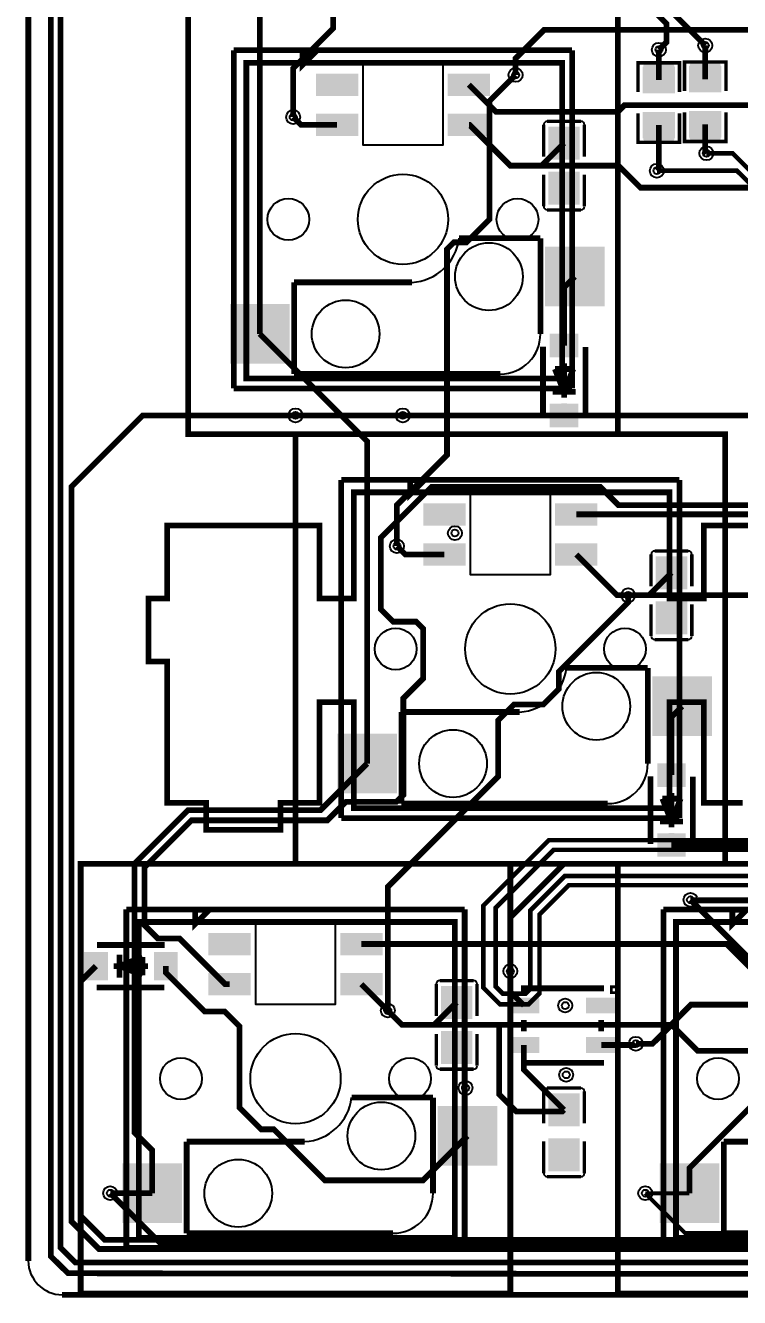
# Model space of a CAD drawing. Header units: millimetres. Extents: x 5 to 320, y -126 to -29.
# Drawn here: x 4.7 to 36.4, y -126.4 to -70 of the extents above; entities that cross this region are included whole.
import ezdxf

# ---------------------------------------------------------------- set-up
doc = ezdxf.new("R2010")
doc.units = ezdxf.units.MM
for name, color, linetype, true_color in [('BoardOutLine', 7, 'Continuous', 0xff00ff), ('BottomLayer', 7, 'Continuous', 0x0000ff), ('BottomPasteMaskLayer', 7, 'Continuous', 0x800000), ('BottomSilkLayer', 7, 'Continuous', 0x66cc33), ('BottomSolderMaskLayer', 7, 'Continuous', 0xaa00ff), ('Document', 7, 'Continuous', 0xffffff), ('Hole', 7, 'Continuous', 0x222222), ('Multi-Layer', 7, 'Continuous', 0xc0c0c0), ('TopLayer', 7, 'Continuous', 0xff0000), ('TopSilkLayer', 7, 'Continuous', 0xffcc00)]:
    doc.layers.add(name, color=color, linetype=linetype, true_color=true_color)

msp = doc.modelspace()

# ---------------------------------------------------------------- hatches: boundary and pattern name
at = {"layer": 'BottomLayer'}
for points in [[(17.622, -72.17), (19.4, -72.17), (19.4, -73.059), (17.622, -73.059)], [(23.464, -72.17), (25.242, -72.17), (25.242, -73.059), (23.464, -73.059)], [(32.087, -72.973), (33.464, -72.973), (33.464, -71.84), (32.087, -71.84)], [(35.523, -72.935), (34.146, -72.935), (34.146, -71.803), (35.523, -71.803)], [(32.087, -73.84), (33.464, -73.84), (33.464, -74.973), (32.087, -74.973)], [(35.523, -73.803), (34.146, -73.803), (34.146, -74.935), (35.523, -74.935)], [(17.622, -73.948), (19.4, -73.948), (19.4, -74.837), (17.622, -74.837)], [(23.464, -73.948), (25.242, -73.948), (25.242, -74.837), (23.464, -74.837)], [(29.251, -75.907), (27.901, -75.907), (27.901, -74.497), (29.251, -74.497)], [(29.251, -76.497), (27.901, -76.497), (27.901, -77.907), (29.251, -77.907)], [(27.782, -79.853), (30.322, -79.853), (30.322, -82.393), (27.782, -82.393)], [(13.812, -82.393), (16.352, -82.393), (16.352, -84.933), (13.812, -84.933)], [(29.176, -84.677), (29.176, -83.677), (27.976, -83.677), (27.976, -84.677)], [(29.176, -87.777), (29.176, -86.777), (27.976, -86.777), (27.976, -87.777)], [(22.384, -91.22), (24.162, -91.22), (24.162, -92.109), (22.384, -92.109)], [(28.226, -91.22), (30.004, -91.22), (30.004, -92.109), (28.226, -92.109)], [(22.384, -92.998), (24.162, -92.998), (24.162, -93.887), (22.384, -93.887)], [(28.226, -92.998), (30.004, -92.998), (30.004, -93.887), (28.226, -93.887)], [(34.013, -94.957), (32.663, -94.957), (32.663, -93.547), (34.013, -93.547)], [(34.013, -95.547), (32.663, -95.547), (32.663, -96.957), (34.013, -96.957)], [(32.544, -98.904), (35.084, -98.904), (35.084, -101.444), (32.544, -101.444)], [(18.574, -101.444), (21.114, -101.444), (21.114, -103.984), (18.574, -103.984)], [(33.938, -103.728), (33.938, -102.728), (32.738, -102.728), (32.738, -103.728)], [(33.938, -106.827), (33.938, -105.827), (32.738, -105.827), (32.738, -106.827)], [(12.859, -110.27), (14.637, -110.27), (14.637, -111.159), (12.859, -111.159)], [(18.701, -110.27), (20.479, -110.27), (20.479, -111.159), (18.701, -111.159)], [(7.323, -112.292), (8.323, -112.292), (8.323, -111.092), (7.323, -111.092)], [(10.423, -112.292), (11.423, -112.292), (11.423, -111.092), (10.423, -111.092)], [(12.859, -112.048), (14.637, -112.048), (14.637, -112.937), (12.859, -112.937)], [(18.701, -112.048), (20.479, -112.048), (20.479, -112.937), (18.701, -112.937)], [(24.488, -114.008), (23.138, -114.008), (23.138, -112.598), (24.488, -112.598)], [(26.148, -113.767), (27.448, -113.767), (27.448, -113.117), (26.148, -113.117)], [(29.577, -113.767), (30.877, -113.767), (30.877, -113.117), (29.577, -113.117)], [(24.488, -114.598), (23.138, -114.598), (23.138, -116.008), (24.488, -116.008)], [(26.148, -115.517), (27.448, -115.517), (27.448, -114.867), (26.148, -114.867)], [(29.577, -115.517), (30.877, -115.517), (30.877, -114.867), (29.577, -114.867)], [(27.901, -118.77), (29.251, -118.77), (29.251, -117.36), (27.901, -117.36)], [(23.019, -117.954), (25.559, -117.954), (25.559, -120.494), (23.019, -120.494)], [(27.901, -119.36), (29.251, -119.36), (29.251, -120.77), (27.901, -120.77)], [(9.049, -120.494), (11.589, -120.494), (11.589, -123.034), (9.049, -123.034)], [(32.862, -120.494), (35.402, -120.494), (35.402, -123.034), (32.862, -123.034)]]:
    msp.add_hatch(color=256, dxfattribs=at).paths.add_polyline_path(points)
at = {"layer": 'BottomPasteMaskLayer'}
for points in [[(17.622, -72.17), (19.4, -72.17), (19.4, -73.059), (17.622, -73.059)], [(23.464, -72.17), (25.242, -72.17), (25.242, -73.059), (23.464, -73.059)], [(32.135, -72.957), (32.555, -72.957), (32.555, -72.512), (33.005, -72.512), (33.005, -72.952), (33.415, -72.957), (33.465, -72.907), (33.465, -71.757), (33.415, -71.707), (32.135, -71.707), (32.085, -71.757), (32.085, -72.907)], [(35.474, -71.669), (34.194, -71.669), (34.144, -71.719), (34.144, -72.869), (34.194, -72.919), (34.604, -72.924), (34.604, -72.474), (35.054, -72.474), (35.054, -72.914), (35.474, -72.919), (35.524, -72.869), (35.524, -71.719)], [(32.135, -75.107), (33.415, -75.107), (33.465, -75.057), (33.465, -73.907), (33.415, -73.857), (33.005, -73.852), (33.005, -74.302), (32.555, -74.302), (32.555, -73.862), (32.135, -73.857), (32.085, -73.907), (32.085, -75.057)], [(35.474, -73.819), (35.054, -73.819), (35.054, -74.264), (34.604, -74.264), (34.604, -73.824), (34.194, -73.819), (34.144, -73.869), (34.144, -75.019), (34.194, -75.069), (35.474, -75.069), (35.524, -75.019), (35.524, -73.869)], [(17.622, -73.948), (19.4, -73.948), (19.4, -74.837), (17.622, -74.837)], [(23.464, -73.948), (25.242, -73.948), (25.242, -74.837), (23.464, -74.837)], [(29.216, -74.497), (27.936, -74.497), (27.886, -74.547), (27.886, -75.697), (27.936, -75.747), (28.346, -75.752), (28.346, -75.302), (28.796, -75.302), (28.796, -75.742), (29.216, -75.747), (29.266, -75.697), (29.266, -74.547)], [(27.936, -77.907), (29.216, -77.907), (29.266, -77.857), (29.266, -76.707), (29.216, -76.657), (28.806, -76.652), (28.806, -77.102), (28.356, -77.102), (28.356, -76.662), (27.936, -76.657), (27.886, -76.707), (27.886, -77.857)], [(27.782, -79.853), (30.322, -79.853), (30.322, -82.393), (27.782, -82.393)], [(13.812, -82.393), (16.352, -82.393), (16.352, -84.933), (13.812, -84.933)], [(29.176, -84.677), (29.176, -83.677), (27.976, -83.677), (27.976, -84.677)], [(29.176, -87.777), (29.176, -86.777), (27.976, -86.777), (27.976, -87.777)], [(22.384, -91.22), (24.162, -91.22), (24.162, -92.109), (22.384, -92.109)], [(28.226, -91.22), (30.004, -91.22), (30.004, -92.109), (28.226, -92.109)], [(22.384, -92.998), (24.162, -92.998), (24.162, -93.887), (22.384, -93.887)], [(28.226, -92.998), (30.004, -92.998), (30.004, -93.887), (28.226, -93.887)], [(33.978, -93.547), (32.698, -93.547), (32.648, -93.597), (32.648, -94.747), (32.698, -94.797), (33.108, -94.802), (33.108, -94.352), (33.558, -94.352), (33.558, -94.792), (33.978, -94.797), (34.028, -94.747), (34.028, -93.597)], [(32.698, -96.957), (33.978, -96.957), (34.028, -96.907), (34.028, -95.757), (33.978, -95.707), (33.568, -95.702), (33.568, -96.152), (33.118, -96.152), (33.118, -95.712), (32.698, -95.707), (32.648, -95.757), (32.648, -96.907)], [(32.544, -98.904), (35.084, -98.904), (35.084, -101.444), (32.544, -101.444)], [(18.574, -101.444), (21.114, -101.444), (21.114, -103.984), (18.574, -103.984)], [(33.938, -103.728), (33.938, -102.728), (32.738, -102.728), (32.738, -103.728)], [(33.938, -106.827), (33.938, -105.827), (32.738, -105.827), (32.738, -106.827)], [(12.859, -110.27), (14.637, -110.27), (14.637, -111.159), (12.859, -111.159)], [(18.701, -110.27), (20.479, -110.27), (20.479, -111.159), (18.701, -111.159)], [(7.323, -112.292), (8.323, -112.292), (8.323, -111.092), (7.323, -111.092)], [(10.423, -112.292), (11.423, -112.292), (11.423, -111.092), (10.423, -111.092)], [(12.859, -112.048), (14.637, -112.048), (14.637, -112.937), (12.859, -112.937)], [(18.701, -112.048), (20.479, -112.048), (20.479, -112.937), (18.701, -112.937)], [(24.453, -112.598), (23.173, -112.598), (23.123, -112.648), (23.123, -113.798), (23.173, -113.848), (23.583, -113.853), (23.583, -113.403), (24.033, -113.403), (24.033, -113.843), (24.453, -113.848), (24.503, -113.798), (24.503, -112.648)], [(26.148, -113.767), (27.448, -113.767), (27.448, -113.117), (26.148, -113.117)], [(29.577, -113.767), (30.877, -113.767), (30.877, -113.117), (29.577, -113.117)], [(23.173, -116.008), (24.453, -116.008), (24.503, -115.958), (24.503, -114.808), (24.453, -114.758), (24.043, -114.753), (24.043, -115.203), (23.593, -115.203), (23.593, -114.763), (23.173, -114.758), (23.123, -114.808), (23.123, -115.958)], [(26.148, -115.517), (27.448, -115.517), (27.448, -114.867), (26.148, -114.867)], [(29.577, -115.517), (30.877, -115.517), (30.877, -114.867), (29.577, -114.867)], [(29.216, -117.36), (27.936, -117.36), (27.886, -117.41), (27.886, -118.56), (27.936, -118.61), (28.346, -118.615), (28.346, -118.165), (28.796, -118.165), (28.796, -118.605), (29.216, -118.61), (29.266, -118.56), (29.266, -117.41)], [(23.019, -117.954), (25.559, -117.954), (25.559, -120.494), (23.019, -120.494)], [(27.936, -120.77), (29.216, -120.77), (29.266, -120.72), (29.266, -119.57), (29.216, -119.52), (28.806, -119.515), (28.806, -119.965), (28.356, -119.965), (28.356, -119.525), (27.936, -119.52), (27.886, -119.57), (27.886, -120.72)], [(9.049, -120.494), (11.589, -120.494), (11.589, -123.034), (9.049, -123.034)], [(32.862, -120.494), (35.402, -120.494), (35.402, -123.034), (32.862, -123.034)]]:
    msp.add_hatch(color=256, dxfattribs=at).paths.add_polyline_path(points)
at = {"layer": 'BottomSolderMaskLayer'}
for points in [[(17.571, -72.119), (19.451, -72.119), (19.451, -73.109), (17.571, -73.109)], [(23.413, -72.119), (25.293, -72.119), (25.293, -73.109), (23.413, -73.109)], [(32.056, -72.994), (33.494, -72.994), (33.494, -71.819), (32.056, -71.819)], [(35.553, -72.956), (34.115, -72.956), (34.115, -71.782), (35.553, -71.782)], [(32.056, -73.819), (33.494, -73.819), (33.494, -74.994), (32.056, -74.994)], [(35.553, -73.782), (34.115, -73.782), (34.115, -74.956), (35.553, -74.956)], [(17.571, -73.897), (19.451, -73.897), (19.451, -74.887), (17.571, -74.887)], [(23.413, -73.897), (25.293, -73.897), (25.293, -74.887), (23.413, -74.887)], [(29.275, -75.933), (27.876, -75.933), (27.876, -74.47), (29.275, -74.47)], [(29.275, -76.47), (27.876, -76.47), (27.876, -77.933), (29.275, -77.933)], [(27.731, -79.802), (30.373, -79.802), (30.373, -82.444), (27.731, -82.444)], [(13.761, -82.342), (16.403, -82.342), (16.403, -84.984), (13.761, -84.984)], [(29.206, -84.698), (29.206, -83.656), (27.945, -83.656), (27.945, -84.698)], [(29.206, -87.798), (29.206, -86.756), (27.945, -86.756), (27.945, -87.798)], [(22.334, -91.169), (24.213, -91.169), (24.213, -92.16), (22.334, -92.16)], [(28.176, -91.169), (30.055, -91.169), (30.055, -92.16), (28.176, -92.16)], [(22.334, -92.947), (24.213, -92.947), (24.213, -93.938), (22.334, -93.938)], [(28.176, -92.947), (30.055, -92.947), (30.055, -93.938), (28.176, -93.938)], [(34.038, -94.984), (32.639, -94.984), (32.639, -93.521), (34.038, -93.521)], [(34.038, -95.521), (32.639, -95.521), (32.639, -96.984), (34.038, -96.984)], [(32.494, -98.853), (35.135, -98.853), (35.135, -101.494), (32.494, -101.494)], [(18.524, -101.393), (21.165, -101.393), (21.165, -104.034), (18.524, -104.034)], [(33.969, -103.749), (33.969, -102.706), (32.708, -102.706), (32.708, -103.749)], [(33.969, -106.849), (33.969, -105.806), (32.708, -105.806), (32.708, -106.849)], [(12.808, -110.22), (14.688, -110.22), (14.688, -111.21), (12.808, -111.21)], [(18.65, -110.22), (20.53, -110.22), (20.53, -111.21), (18.65, -111.21)], [(7.297, -112.318), (8.348, -112.318), (8.348, -111.067), (7.297, -111.067)], [(10.397, -112.318), (11.448, -112.318), (11.448, -111.067), (10.397, -111.067)], [(12.808, -111.998), (14.688, -111.998), (14.688, -112.988), (12.808, -112.988)], [(18.65, -111.998), (20.53, -111.998), (20.53, -112.988), (18.65, -112.988)], [(24.512, -114.034), (23.114, -114.034), (23.114, -112.571), (24.512, -112.571)], [(26.122, -113.792), (27.473, -113.792), (27.473, -113.091), (26.122, -113.091)], [(29.551, -113.792), (30.902, -113.792), (30.902, -113.091), (29.551, -113.091)], [(24.512, -114.571), (23.114, -114.571), (23.114, -116.034), (24.512, -116.034)], [(26.122, -115.542), (27.473, -115.542), (27.473, -114.841), (26.122, -114.841)], [(29.551, -115.542), (30.902, -115.542), (30.902, -114.841), (29.551, -114.841)], [(27.876, -118.797), (29.275, -118.797), (29.275, -117.334), (27.876, -117.334)], [(22.968, -117.903), (25.61, -117.903), (25.61, -120.545), (22.968, -120.545)], [(27.876, -119.334), (29.275, -119.334), (29.275, -120.797), (27.876, -120.797)], [(8.998, -120.443), (11.64, -120.443), (11.64, -123.085), (8.998, -123.085)], [(32.811, -120.443), (35.453, -120.443), (35.453, -123.085), (32.811, -123.085)]]:
    msp.add_hatch(color=256, dxfattribs=at).paths.add_polyline_path(points)
at = {"layer": 'Document'}
for points in [[(28.139, -84.256), (29.028, -84.256), (29.028, -84.002), (28.139, -84.002)], [(28.703, -84.584), (28.703, -83.695), (28.449, -83.695), (28.449, -84.584)], [(28.703, -87.632), (28.703, -86.743), (28.449, -86.743), (28.449, -87.632)], [(32.902, -103.306), (33.791, -103.306), (33.791, -103.052), (32.902, -103.052)], [(33.465, -103.634), (33.465, -102.745), (33.211, -102.745), (33.211, -103.634)], [(33.465, -106.682), (33.465, -105.793), (33.211, -105.793), (33.211, -106.682)], [(7.468, -111.819), (8.357, -111.819), (8.357, -111.565), (7.468, -111.565)], [(10.516, -111.819), (11.405, -111.819), (11.405, -111.565), (10.516, -111.565)], [(10.844, -111.256), (10.844, -112.145), (11.098, -112.145), (11.098, -111.256)]]:
    msp.add_hatch(color=256, dxfattribs=at).paths.add_polyline_path(points)

# ---------------------------------------------------------------- linework, layer by layer
at = {"layer": 'BoardOutLine', "const_width": 0.254}
for points in [[(4.822, -124.764), (4.822, -32.514)], [(317.647, -126.264), (6.322, -126.264)]]:
    msp.add_lwpolyline(points, dxfattribs=at)
at = {"layer": 'BoardOutLine'}
msp.add_arc((6.322, -124.764), 1.5, 180, 270, dxfattribs=at)
at = {"layer": 'BottomLayer'}
for points, const_width in [([(21.305, -49.24), (14.986, -42.926), (7.017, -42.926), (5.822, -44.12), (5.822, -124.562), (6.584, -125.314), (121.174, -125.422), (121.406, -125.19), (124.118, -125.19)], 0.254), ([(12.701, -64.613), (15.082, -66.994), (15.082, -83.663)], 0.254), ([(14.161, -68.189), (7.413, -68.189), (6.252, -69.351), (6.252, -124.178), (6.905, -124.832), (120.579, -124.832)], 0.254), ([(90.584, -72.205), (89.809, -71.43), (81.763, -71.43), (80.973, -72.192), (71.529, -72.192), (70.749, -71.412), (62.835, -71.412), (62.04, -72.205), (52.489, -72.205), (51.702, -71.42), (43.97, -71.42), (42.278, -73.112), (39.35, -70.183), (27.691, -70.183), (26.426, -71.448), (26.426, -72.182)], 0.254), ([(32.776, -72.405), (32.781, -71.064)], 0.254), ([(34.834, -72.37), (34.839, -70.874)], 0.254), ([(24.353, -72.614), (25.559, -73.82), (30.957, -73.82), (31.259, -73.519), (42.37, -73.519), (43.244, -74.392), (44.705, -74.392)], 0.254), ([(16.566, -74.05), (16.908, -74.392), (18.511, -74.392)], 0.254), ([(24.354, -74.392), (24.384, -74.392), (26.195, -76.203), (30.988, -76.203), (31.963, -77.178), (39.406, -77.178), (40.381, -76.203), (275.232, -76.203), (276.231, -75.202)], 0.254), ([(32.692, -76.429), (32.775, -76.346), (32.775, -74.407)], 0.254), ([(34.887, -75.654), (34.834, -75.601), (34.834, -74.369)], 0.254), ([(28.576, -75.202), (27.576, -76.202), (26.926, -76.202)], 0.254), ([(29.052, -81.123), (28.576, -81.599), (28.576, -84.177)], 0.254), ([(15.082, -83.663), (19.844, -88.426), (19.844, -102.713)], 0.254), ([(118.74, -124.239), (7.958, -124.239), (6.734, -123.015), (6.734, -90.437), (9.894, -87.277), (16.669, -87.277)], 0.254), ([(28.576, -87.277), (21.432, -87.277)], 0.254), ([(28.576, -87.277), (276.231, -87.277)], 0.254), ([(52.51, -91.257), (30.988, -91.257), (30.17, -90.439), (22.713, -90.439), (20.457, -92.695), (20.457, -95.88), (20.998, -96.421), (22.014, -96.421), (22.327, -96.734), (22.327, -98.943), (21.45, -99.82), (21.45, -104.105), (21.138, -104.415), (18.898, -104.415), (18.08, -105.232), (12.057, -105.232), (9.97, -107.318), (9.97, -109.876), (10.569, -110.475), (11.532, -110.475), (13.548, -112.494), (13.749, -112.494)], 0.254), ([(29.115, -91.664), (52.452, -91.664), (54.23, -93.442)], 0.254), ([(21.166, -93.073), (21.536, -93.442), (23.273, -93.442)], 0.254), ([(29.115, -93.442), (30.925, -95.252), (31.417, -95.252)], 0.254), ([(33.338, -94.252), (32.338, -95.252), (30.925, -95.252)], 0.254), ([(31.417, -95.252), (295.282, -95.252)], 0.254), ([(33.814, -100.173), (33.338, -100.65), (33.338, -103.228)], 0.254), ([(19.844, -102.713), (17.78, -104.777), (11.907, -104.777), (9.525, -107.159), (9.525, -119.065), (10.319, -119.859), (10.319, -121.764)], 0.254), ([(33.338, -106.327), (40.478, -106.327), (42.027, -104.778), (52.388, -104.778), (53.94, -106.327), (83.345, -106.327)], 0.254), ([(42.893, -106.261), (42.893, -108.128), (42.243, -108.778), (34.181, -108.778)], 0.254), ([(19.59, -110.715), (35.783, -110.715), (37.561, -112.493)], 0.254), ([(7.823, -111.692), (7.145, -112.37), (7.145, -122.769), (8.204, -123.828), (48.847, -123.828), (50.965, -121.709)], 0.254), ([(24.289, -119.224), (22.319, -121.194), (17.972, -121.194), (15.711, -118.933), (15.152, -118.933), (14.187, -117.968), (14.187, -114.361), (13.527, -113.701), (12.638, -113.701), (10.922, -111.986), (10.922, -111.692)], 0.254), ([(26.798, -113.442), (26.194, -112.839), (26.194, -111.921)], 0.254), ([(19.591, -112.494), (20.762, -113.666)], 0.254), ([(20.762, -113.666), (21.4, -114.303), (33.31, -114.303), (34.204, -113.404), (37.976, -113.404), (38.872, -114.303), (54.798, -114.303), (56.243, -112.858), (59.428, -112.858), (60.879, -114.303), (92.87, -114.303)], 0.254), ([(23.813, -113.303), (22.813, -114.303), (21.4, -114.303)], 0.254), ([(28.576, -118.065), (28.496, -118.145), (26.459, -118.145), (25.697, -117.383), (25.697, -114.303)], 0.254), ([(36.95, -114.429), (36.95, -117.835), (34.132, -120.653), (34.132, -121.764)], 0.254), ([(28.576, -118.065), (26.798, -116.287), (26.798, -115.192)], 0.254), ([(31.758, -115.136), (31.702, -115.192), (30.227, -115.192)], 0.254), ([(10.32, -121.765), (8.456, -121.763)], 0.254), ([(34.133, -121.765), (32.177, -121.763)], 0.178)]:
    msp.add_lwpolyline(points, dxfattribs=dict(at, const_width=const_width))
at = {"layer": 'BottomSilkLayer', "const_width": 0.254}
for points in [[(16.987, -71.09), (17.622, -71.09), (16.987, -71.725), (16.987, -71.09)], [(21.749, -90.141), (22.384, -90.141), (21.749, -90.776), (21.749, -90.141)], [(12.224, -109.191), (12.859, -109.191), (12.224, -109.826), (12.224, -109.191)], [(36.037, -109.191), (36.672, -109.191), (36.037, -109.826), (36.037, -109.191)], [(30.735, -112.68), (30.735, -112.807), (30.862, -112.807), (30.862, -112.68), (30.735, -112.68)]]:
    msp.add_lwpolyline(points, close=True, dxfattribs=at)
at = {"layer": 'BottomSilkLayer'}
for points, const_width in [([(31.858, -72.93), (31.858, -71.645), (33.692, -71.645), (33.692, -72.93)], 0.152), ([(35.751, -72.893), (35.751, -71.608), (33.917, -71.608), (33.917, -72.893)], 0.152), ([(31.858, -73.883), (31.858, -75.168), (33.692, -75.168), (33.692, -73.883)], 0.152), ([(35.751, -73.845), (35.751, -75.13), (33.917, -75.13), (33.917, -73.845)], 0.152), ([(27.672, -74.391), (27.672, -75.801)], 0.152), ([(29.327, -74.238), (27.824, -74.238)], 0.152), ([(29.479, -75.801), (29.479, -74.391)], 0.152), ([(27.672, -78.013), (27.672, -76.603)], 0.152), ([(29.479, -76.603), (29.479, -78.013)], 0.152), ([(29.327, -78.165), (27.824, -78.165)], 0.152), ([(27.643, -87.234), (27.643, -84.234)], 0.254), ([(29.522, -87.247), (29.522, -84.247)], 0.254), ([(28.169, -85.219), (28.576, -86.235)], 0.254), ([(28.982, -85.219), (28.169, -85.219)], 0.254), ([(28.576, -86.489), (28.576, -84.965)], 0.254), ([(28.576, -86.235), (28.982, -85.219)], 0.254), ([(29.084, -86.235), (28.068, -86.235)], 0.254), ([(32.435, -93.441), (32.435, -94.851)], 0.152), ([(34.089, -93.289), (32.587, -93.289)], 0.152), ([(34.242, -94.851), (34.242, -93.441)], 0.152), ([(32.435, -97.063), (32.435, -95.653)], 0.152), ([(34.242, -95.653), (34.242, -97.063)], 0.152), ([(34.089, -97.216), (32.587, -97.216)], 0.152), ([(32.405, -106.284), (32.405, -103.284)], 0.254), ([(34.285, -106.297), (34.285, -103.297)], 0.254), ([(32.932, -104.269), (33.338, -105.285)], 0.254), ([(33.745, -104.269), (32.932, -104.269)], 0.254), ([(33.338, -105.539), (33.338, -104.015)], 0.254), ([(33.338, -105.285), (33.745, -104.269)], 0.254), ([(33.846, -105.285), (32.83, -105.285)], 0.254), ([(7.866, -110.759), (10.866, -110.759)], 0.254), ([(8.865, -112.2), (8.865, -111.184)], 0.254), ([(8.611, -111.692), (10.135, -111.692)], 0.254), ([(9.881, -111.286), (8.865, -111.692)], 0.254), ([(8.865, -111.692), (9.881, -112.099)], 0.254), ([(9.881, -112.099), (9.881, -111.286)], 0.254), ([(7.853, -112.639), (10.853, -112.639)], 0.254), ([(22.909, -112.491), (22.909, -113.901)], 0.152), ([(24.564, -112.339), (23.062, -112.339)], 0.152), ([(24.717, -113.901), (24.717, -112.491)], 0.152), ([(26.798, -112.807), (26.798, -112.68), (30.227, -112.68), (30.227, -112.807)], 0.254), ([(26.798, -114.585), (26.798, -114.077)], 0.254), ([(30.227, -114.585), (30.227, -114.077)], 0.254), ([(22.909, -116.114), (22.909, -114.704)], 0.152), ([(24.717, -114.704), (24.717, -116.114)], 0.152), ([(24.564, -116.266), (23.062, -116.266)], 0.152), ([(26.798, -115.855), (26.798, -115.982), (30.227, -115.982), (30.227, -115.855)], 0.254), ([(27.672, -118.664), (27.672, -117.254)], 0.152), ([(27.824, -117.102), (29.327, -117.102)], 0.152), ([(29.479, -117.254), (29.479, -118.664)], 0.152), ([(27.672, -119.466), (27.672, -120.876)], 0.152), ([(29.479, -120.876), (29.479, -119.466)], 0.152), ([(27.824, -121.029), (29.327, -121.029)], 0.152)]:
    msp.add_lwpolyline(points, dxfattribs=dict(at, const_width=const_width))
for centre, start, end in [((27.824, -74.391), 90, 180), ((29.327, -74.391), 0, 90), ((27.824, -78.013), 180, 270), ((29.327, -78.013), 270, 0), ((32.587, -93.441), 90, 180), ((34.089, -93.441), 0, 90), ((32.587, -97.063), 180, 270), ((34.089, -97.063), 270, 0), ((23.062, -112.491), 90, 180), ((24.564, -112.491), 0, 90), ((23.062, -116.114), 180, 270), ((24.564, -116.114), 270, 0), ((27.824, -117.254), 90, 180), ((29.327, -117.254), 0, 90), ((27.824, -120.876), 180, 270), ((29.327, -120.876), 270, 360)]:
    msp.add_arc(centre, 0.152, start, end, dxfattribs=at)
at = {"layer": 'Document', "const_width": 0.254}
for points in [[(30.957, -88.108), (11.907, -88.108), (11.907, -69.058), (30.957, -69.058)], [(30.957, -69.058), (30.957, -88.108)], [(23.921, -79.421), (27.528, -79.421)], [(27.528, -79.421), (27.528, -83.663)], [(16.606, -81.377), (16.606, -85.441)], [(16.606, -81.377), (21.838, -81.377)], [(25.75, -85.441), (16.606, -85.441)], [(35.719, -107.159), (16.669, -107.159), (16.669, -88.109), (35.719, -88.109)], [(35.719, -88.109), (35.719, -107.159)], [(28.684, -98.472), (32.29, -98.472)], [(32.29, -98.472), (32.29, -102.713)], [(21.368, -100.427), (21.368, -104.491)], [(21.368, -100.427), (26.601, -100.427)], [(30.512, -104.491), (21.368, -104.491)], [(26.194, -126.209), (7.144, -126.209), (7.144, -107.159), (26.194, -107.159)], [(26.194, -107.159), (26.194, -126.209)], [(50.007, -126.209), (30.957, -126.209), (30.957, -107.159), (50.007, -107.159)], [(19.158, -117.522), (22.765, -117.522)], [(22.765, -117.522), (22.765, -121.764)], [(11.843, -119.478), (11.843, -123.542)], [(11.843, -119.478), (17.076, -119.478)], [(35.656, -119.478), (35.656, -123.542)], [(35.656, -119.478), (40.889, -119.478)], [(20.987, -123.542), (11.843, -123.542)], [(44.8, -123.542), (35.656, -123.542)]]:
    msp.add_lwpolyline(points, dxfattribs=at)
at = {"layer": 'Document'}
for centre, radius, start, end in [((21.717, -79.161), 2.219, 273.1216, 353.2761), ((25.758, -83.672), 1.769, 270, 0.2787), ((26.48, -98.212), 2.219, 273.1216, 353.2761), ((30.521, -102.722), 1.769, 270, 0.2787), ((16.955, -117.262), 2.219, 273.1216, 353.2761), ((20.996, -121.773), 1.769, 270, 0.2787)]:
    msp.add_arc(centre, radius, start, end, dxfattribs=at)
at = {"layer": 'Hole'}
for centre in [(32.781, -71.064), (34.839, -70.874), (26.426, -72.182), (16.566, -74.05), (34.887, -75.654), (32.692, -76.429), (16.669, -87.277), (21.432, -87.277), (23.738, -92.495), (21.166, -93.073), (31.417, -95.252), (34.181, -108.755), (26.194, -111.921), (28.629, -113.443), (20.762, -113.665), (31.758, -115.136), (28.671, -116.515), (24.208, -117.096), (8.456, -121.763), (32.177, -121.763)]:
    msp.add_circle(centre, 0.155, dxfattribs=at)
at = {"layer": 'Multi-Layer'}
for points in [[(23.21, -71.725), (19.654, -71.725), (19.654, -75.281), (23.21, -75.281)], [(27.972, -90.776), (24.416, -90.776), (24.416, -94.332), (27.972, -94.332)], [(18.447, -109.826), (14.891, -109.826), (14.891, -113.382), (18.447, -113.382)]]:
    msp.add_lwpolyline(points, close=True, dxfattribs=at)
for centre, radius in [((32.781, -71.064), 0.31), ((34.839, -70.874), 0.31), ((26.426, -72.182), 0.31), ((16.566, -74.05), 0.31), ((34.887, -75.654), 0.31), ((32.692, -76.429), 0.31), ((21.432, -78.583), 2), ((16.352, -78.583), 0.925), ((26.512, -78.583), 0.925), ((25.242, -81.123), 1.5), ((18.892, -83.663), 1.5), ((16.669, -87.277), 0.31), ((21.432, -87.277), 0.31), ((23.738, -92.495), 0.31), ((21.166, -93.073), 0.31), ((31.417, -95.252), 0.31), ((26.194, -97.633), 2), ((21.114, -97.633), 0.925), ((31.274, -97.633), 0.925), ((30.004, -100.173), 1.5), ((23.654, -102.713), 1.5), ((34.181, -108.755), 0.31), ((26.194, -111.921), 0.31), ((20.762, -113.665), 0.31), ((28.629, -113.443), 0.31), ((16.669, -116.684), 2), ((31.758, -115.136), 0.31), ((11.589, -116.684), 0.925), ((21.749, -116.684), 0.925), ((35.402, -116.684), 0.925), ((28.671, -116.515), 0.31), ((24.208, -117.096), 0.31), ((20.479, -119.224), 1.5), ((14.129, -121.764), 1.5), ((8.456, -121.763), 0.31), ((32.177, -121.763), 0.31)]:
    msp.add_circle(centre, radius, dxfattribs=at)
at = {"layer": 'TopLayer'}
for points, const_width in [([(32.781, -71.064), (33.122, -70.723), (33.122, -69.907), (27.433, -64.217), (27.433, -50.171), (23.745, -46.483), (23.745, -39.749)], 0.254), ([(34.839, -70.874), (27.905, -63.94), (27.886, -49.986), (24.584, -46.684), (24.584, -39.735)], 0.254), ([(118.735, -125.756), (116.251, -125.756), (115.837, -125.344), (6.561, -125.344), (5.837, -124.623), (5.837, -42.365), (5.972, -42.23)], 0.152), ([(26.195, -111.92), (26.195, -109.54), (28.575, -107.158), (66.728, -107.158), (68.118, -108.545), (81.958, -108.545), (83.345, -107.158), (85.796, -107.158), (87.653, -108.997), (100.655, -108.997), (102.489, -107.158), (298.75, -107.158), (300.046, -105.86), (300.046, -52.388)], 0.254), ([(24.336, -53.145), (21.519, -55.961), (21.519, -60.334), (18.344, -63.509), (18.344, -70.113), (16.566, -71.891), (16.566, -74.05)], 0.254), ([(26.426, -72.182), (25.265, -73.343), (25.265, -78.586), (24.249, -79.602), (23.686, -79.602), (23.385, -79.903), (23.385, -89.032), (21.166, -91.251), (21.166, -93.073)], 0.254), ([(90.775, -116.411), (82.913, -116.411), (75.481, -108.979), (67.816, -108.979), (66.533, -107.696), (28.613, -107.696), (27.079, -109.23), (27.079, -112.713), (26.876, -112.916), (25.86, -112.916), (25.542, -112.598), (25.542, -109.111), (28.115, -106.538), (41.189, -106.538), (42.205, -105.522), (42.205, -88.047), (37.409, -83.251), (37.409, -77.015), (36.048, -75.654), (34.887, -75.654)], 0.203), ([(90.856, -116.922), (82.802, -116.922), (75.265, -109.388), (67.557, -109.388), (66.274, -108.105), (28.788, -108.105), (27.488, -109.406), (27.488, -112.901), (27.003, -113.386), (25.733, -113.386), (24.996, -112.649), (24.996, -109.017), (27.904, -106.109), (40.973, -106.109), (41.786, -105.296), (41.786, -88.204), (36.998, -83.419), (36.998, -77.181), (36.243, -76.429), (32.692, -76.429)], 0.203), ([(21.432, -87.277), (16.669, -87.277)], 0.254), ([(20.762, -113.666), (20.762, -108.179), (25.651, -103.291), (25.651, -100.802), (26.362, -100.09), (27.657, -100.09), (28.343, -99.405), (28.343, -98.643), (31.417, -95.569), (31.417, -95.252)], 0.254), ([(34.181, -108.755), (36.95, -111.524), (36.95, -114.429)], 0.254), ([(32.177, -121.763), (33.949, -123.535), (115.915, -123.535), (119.424, -120.026), (119.424, -111.277)], 0.178), ([(76.695, -113.056), (75.448, -114.303), (62.443, -114.293), (61.293, -115.443), (55.918, -115.443), (54.763, -114.288), (39.362, -114.277), (39.362, -114.315), (38.232, -115.446), (34.498, -115.446), (33.345, -114.293), (32.497, -115.138), (31.758, -115.136)], 0.254), ([(8.456, -121.763), (10.734, -124.041), (117.668, -124.041), (119.05, -125.423), (120.894, -125.423), (122.242, -124.074), (125.796, -124.074), (126.704, -123.166), (127.224, -123.166)], 0.254)]:
    msp.add_lwpolyline(points, dxfattribs=dict(at, const_width=const_width))
at = {"layer": 'TopSilkLayer', "const_width": 0.254}
for points in [[(11.907, -70.963), (11.907, -69.058), (13.812, -69.058)], [(29.052, -69.058), (30.957, -69.058), (30.957, -70.963)], [(13.932, -86.083), (13.932, -71.083)], [(13.932, -71.083), (28.932, -71.083)], [(28.932, -86.083), (28.932, -71.083)], [(13.812, -88.108), (11.907, -88.108), (11.907, -86.203)], [(13.932, -86.083), (28.932, -86.083)], [(30.957, -86.203), (30.957, -88.108), (29.052, -88.108)], [(16.669, -90.014), (16.669, -88.109), (18.574, -88.109)], [(33.814, -88.109), (35.719, -88.109), (35.719, -90.014)], [(18.694, -105.134), (18.694, -90.134)], [(18.694, -90.134), (33.694, -90.134)], [(33.694, -105.134), (33.694, -90.134)], [(41.527, -92.159), (34.778, -92.159), (34.778, -95.389), (33.252, -95.389), (33.252, -90.688), (19.253, -90.688), (19.253, -90.688), (19.253, -95.389), (17.727, -95.389), (17.727, -92.159), (10.978, -92.159), (10.978, -95.389), (10.152, -95.389), (10.152, -98.188), (10.978, -98.188), (10.978, -104.458), (12.703, -104.458), (12.703, -105.658), (16.002, -105.658), (16.002, -104.458), (17.727, -104.458), (17.727, -99.989), (19.253, -99.989), (19.253, -104.688), (33.252, -104.688), (33.252, -99.989), (34.778, -99.989), (34.778, -104.458), (36.502, -104.458)], [(18.574, -107.159), (16.669, -107.159), (16.669, -105.254)], [(18.694, -105.134), (33.694, -105.134)], [(35.719, -105.254), (35.719, -107.159), (33.814, -107.159)], [(7.144, -109.064), (7.144, -107.159), (9.049, -107.159)], [(24.289, -107.159), (26.194, -107.159), (26.194, -109.064)], [(30.957, -109.064), (30.957, -107.159), (32.862, -107.159)], [(9.169, -124.184), (9.169, -109.184)], [(9.169, -109.184), (24.169, -109.184)], [(24.169, -124.184), (24.169, -109.184)], [(32.982, -124.184), (32.982, -109.184)], [(32.982, -109.184), (47.982, -109.184)], [(9.169, -124.184), (24.169, -124.184)], [(32.982, -124.184), (47.982, -124.184)], [(9.049, -126.209), (7.144, -126.209), (7.144, -124.304)], [(26.194, -124.304), (26.194, -126.209), (24.289, -126.209)], [(32.862, -126.209), (30.957, -126.209), (30.957, -124.304)]]:
    msp.add_lwpolyline(points, dxfattribs=at)
for points in [[(14.489, -71.638), (28.49, -71.638), (28.49, -85.638), (14.489, -85.638), (14.489, -71.638)], [(9.728, -109.738), (23.727, -109.738), (23.727, -123.738), (9.728, -123.738), (9.728, -109.738)], [(33.539, -109.738), (47.54, -109.738), (47.54, -123.738), (33.539, -123.738), (33.539, -109.738)]]:
    msp.add_lwpolyline(points, close=True, dxfattribs=at)

doc.saveas('drawing.dxf')
